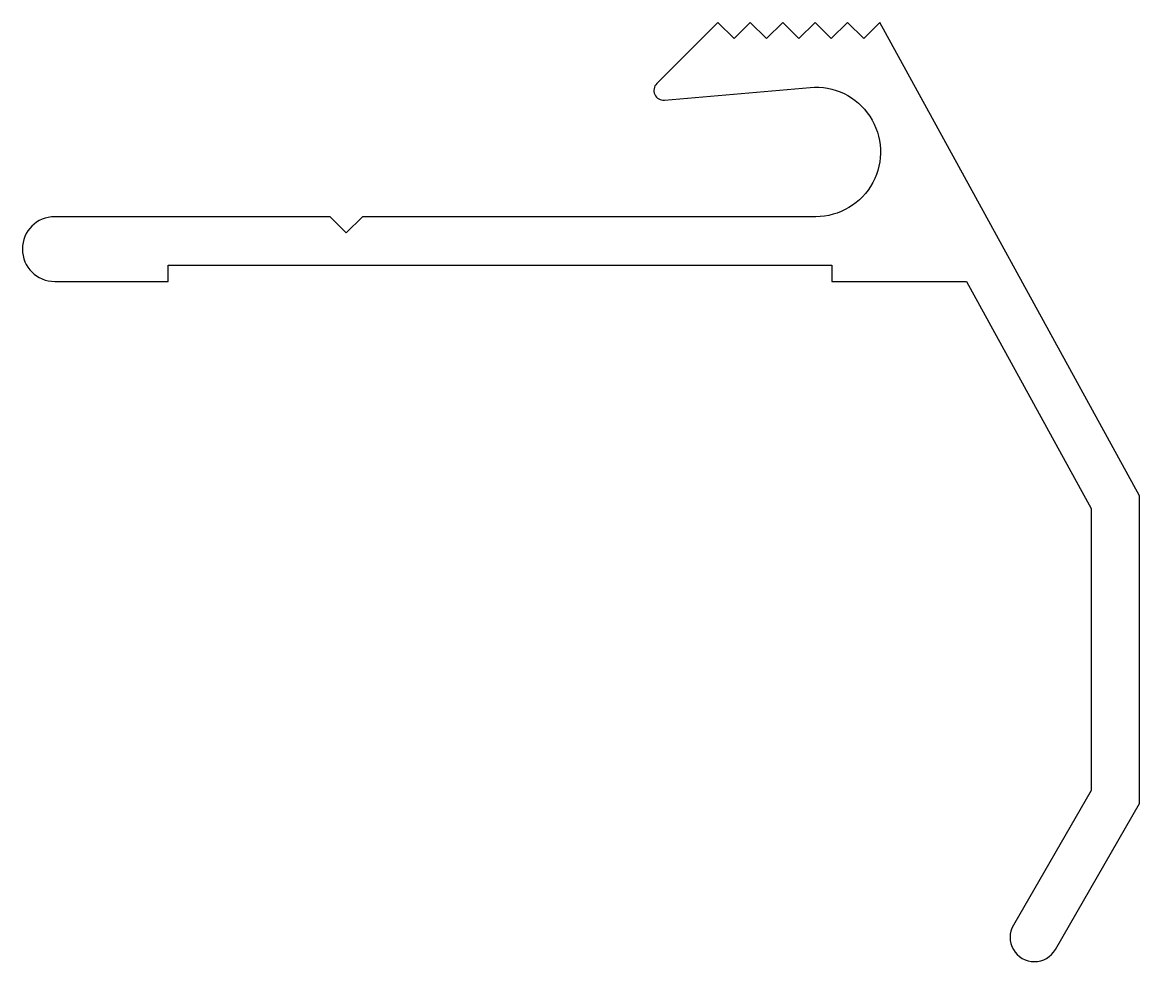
# Model space of a CAD drawing. Extents: x 236.4 to 270.9, y 228.4 to 257.4.
import ezdxf

# ---------------------------------------------------------------- set-up
doc = ezdxf.new("R2010")
doc.units = 0
doc.layers.add('ANA', color=220, linetype='CONTINUOUS')

msp = doc.modelspace()

# ---------------------------------------------------------------- linework, layer by layer
at = {"layer": 'ANA'}
msp.add_lwpolyline([(262.335, 256.871), (261.835, 257.371), (261.335, 256.871), (260.835, 257.371), (260.335, 256.871), (259.835, 257.371), (259.335, 256.871), (258.835, 257.371), (258.335, 256.871), (257.835, 257.371), (255.945, 255.481, 0.700208), (256.183, 254.97), (260.682, 255.363, -1.044614), (260.857, 251.371), (246.857, 251.371), (246.357, 250.871), (245.857, 251.371), (237.357, 251.371, 1), (237.357, 249.371), (240.857, 249.371), (240.857, 249.871), (261.357, 249.871), (261.357, 249.371), (265.513, 249.371), (269.357, 242.365), (269.357, 233.652), (266.957, 229.496, 1), (268.256, 228.746), (270.857, 233.25), (270.857, 242.75), (262.835, 257.371)], format="xyb", close=True, dxfattribs=at)

doc.saveas('drawing.dxf')
